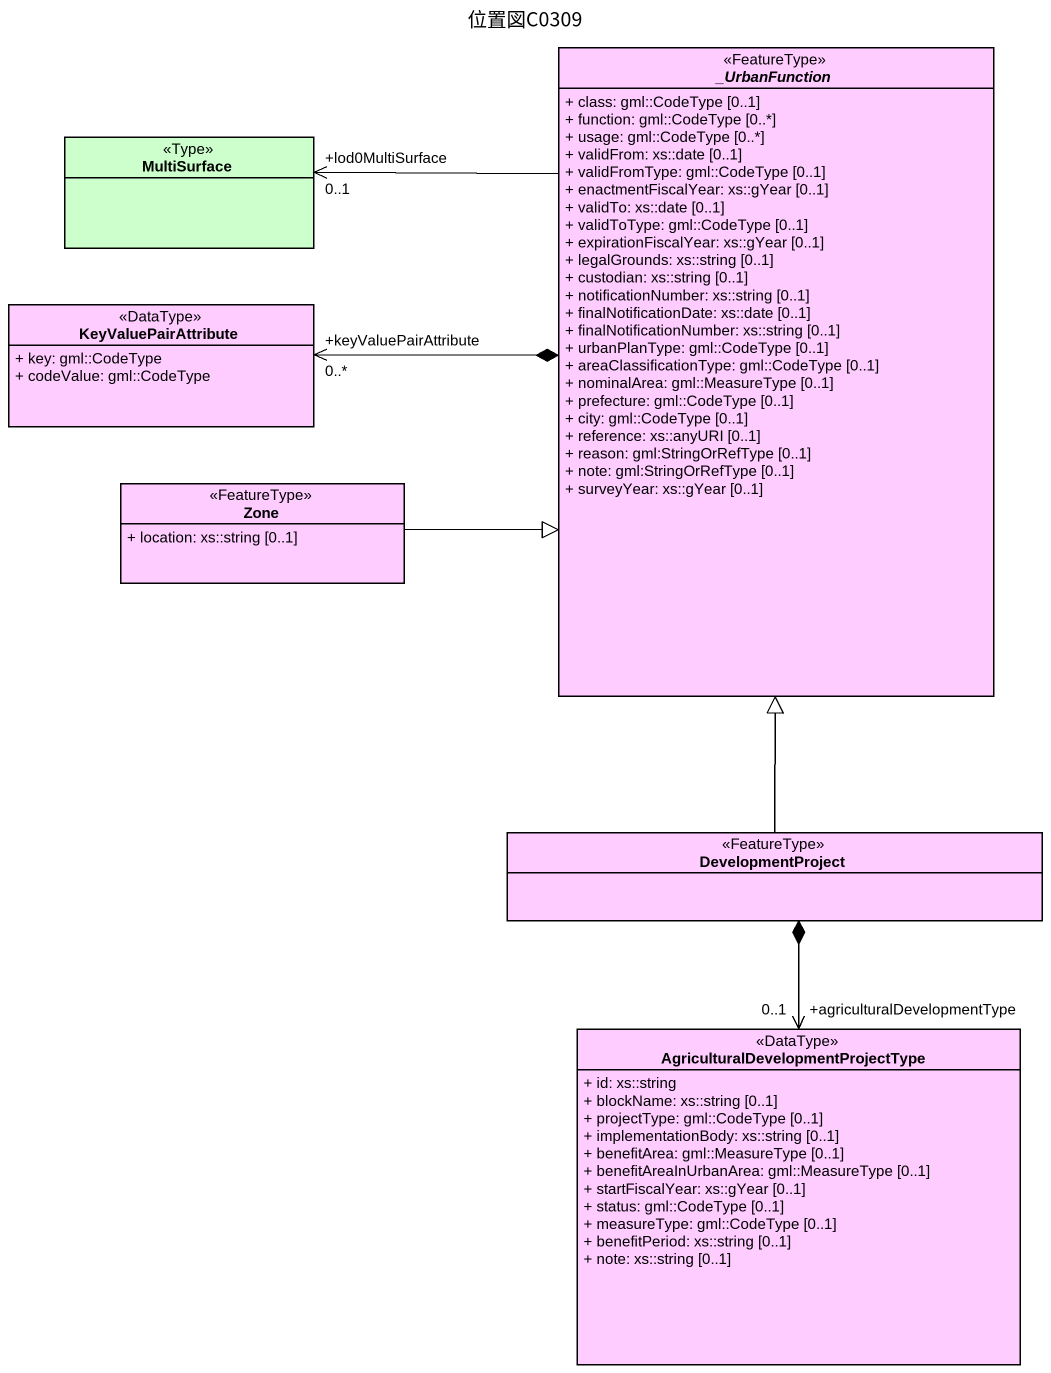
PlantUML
@startuml
title 位置図C0309
hide circle
hide empty members
skinparam classAttributeIconSize 0
abstract class "_UrbanFunction" as UrbanFunction <<FeatureType>> #FFCCFF {
  + class: gml::CodeType [0..1]
  + function: gml::CodeType [0..*]
  + usage: gml::CodeType [0..*]
  + validFrom: xs::date [0..1]
  + validFromType: gml::CodeType [0..1]
  + enactmentFiscalYear: xs::gYear [0..1]
  + validTo: xs::date [0..1]
  + validToType: gml::CodeType [0..1]
  + expirationFiscalYear: xs::gYear [0..1]
  + legalGrounds: xs::string [0..1]
  + custodian: xs::string [0..1]
  + notificationNumber: xs::string [0..1]
  + finalNotificationDate: xs::date [0..1]
  + finalNotificationNumber: xs::string [0..1]
  + urbanPlanType: gml::CodeType [0..1]
  + areaClassificationType: gml::CodeType [0..1]
  + nominalArea: gml::MeasureType [0..1]
  + prefecture: gml::CodeType [0..1]
  + city: gml::CodeType [0..1]
  + reference: xs::anyURI [0..1]
  + reason: gml:StringOrRefType [0..1]
  + note: gml:StringOrRefType [0..1]
  + surveyYear: xs::gYear [0..1]
}
class MultiSurface <<Type>> #CCFFCC
class KeyValuePairAttribute <<DataType>> #FFCCFF {
  + key: gml::CodeType
  + codeValue: gml::CodeType
}
class Zone <<FeatureType>> #FFCCFF {
  + location: xs::string [0..1]
}
class DevelopmentProject <<FeatureType>> #FFCCFF
class "AgriculturalDevelopmentProjectType" as AgriculturalDevelopmentProje <<DataType>> #FFCCFF {
  + id: xs::string
  + blockName: xs::string [0..1]
  + projectType: gml::CodeType [0..1]
  + implementationBody: xs::string [0..1]
  + benefitArea: gml::MeasureType [0..1]
  + benefitAreaInUrbanArea: gml::MeasureType [0..1]
  + startFiscalYear: xs::gYear [0..1]
  + status: gml::CodeType [0..1]
  + measureType: gml::CodeType [0..1]
  + benefitPeriod: xs::string [0..1]
  + note: xs::string [0..1]
}
MultiSurface "+lod0MultiSurface\n0..1" <-right- UrbanFunction
KeyValuePairAttribute "+keyValuePairAttribute\n0..*" <-right-* UrbanFunction
Zone -right-|> UrbanFunction
DevelopmentProject -up-|> UrbanFunction
AgriculturalDevelopmentProje "+agriculturalDevelopmentType\n0..1" <-up-* DevelopmentProject
@enduml
